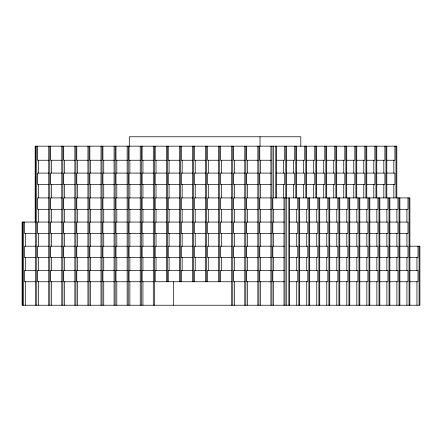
<?xml version="1.0" encoding="UTF-8"?>
<svg xmlns="http://www.w3.org/2000/svg" width="442" height="442" viewBox="0 0 442 442"><rect width="100%" height="100%" fill="white"/><g stroke="black" fill="none" stroke-linecap="round" stroke-linejoin="round"><path stroke-width="0.66" d="M49.045 160.253L37.559 160.253L37.559 146.169M62.118 160.253L50.631 160.253L50.631 146.169M75.19 160.253L63.698 160.253L63.698 146.169M88.256 160.253L76.77 160.253L76.77 146.169M101.329 160.253L89.842 160.253L89.842 146.169M114.395 160.253L102.909 160.253L102.909 146.169M127.467 160.253L115.981 160.253L115.981 146.169M140.539 160.253L129.053 160.253L129.053 146.169M153.606 160.253L142.12 160.253L142.12 146.169M166.678 160.253L155.192 160.253L155.192 146.169M179.75 160.253L168.258 160.253L168.258 146.169M192.817 160.253L181.331 160.253L181.331 146.169M205.889 160.253L194.403 160.253L194.403 146.169M218.956 160.253L207.469 160.253L207.469 146.169M232.028 160.253L220.541 160.253L220.541 146.169M245.1 160.253L233.614 160.253L233.614 146.169M258.167 160.253L246.68 160.253L246.68 146.169M271.239 160.253L259.752 160.253L259.752 146.169M276.173 160.253L284.72 160.253L284.72 146.169M286.189 160.253L294.737 160.253L294.737 146.169M296.212 160.253L304.753 160.253L304.753 146.169M306.229 160.253L314.776 160.253L314.776 146.169M316.245 160.253L324.793 160.253L324.793 146.169M326.262 160.253L334.809 160.253L334.809 146.169M336.285 160.253L344.826 160.253L344.826 146.169M346.301 160.253L354.843 160.253L354.843 146.169M356.318 160.253L364.865 160.253L364.865 146.169M366.335 160.253L374.882 160.253L374.882 146.169M376.357 160.253L384.899 160.253L384.899 146.169M386.374 160.253L394.916 160.253L394.916 146.169M49.045 173.093L37.559 173.093L37.559 184.496L49.045 184.496M62.118 173.093L50.631 173.093L50.631 184.496L62.118 184.496M75.19 173.093L63.698 173.093L63.698 184.496L75.19 184.496M88.256 173.093L76.77 173.093L76.77 184.496L88.256 184.496M101.329 173.093L89.842 173.093L89.842 184.496L101.329 184.496M114.395 173.093L102.909 173.093L102.909 184.496L114.395 184.496M127.467 173.093L115.981 173.093L115.981 184.496L127.467 184.496M140.539 173.093L129.053 173.093L129.053 184.496L140.539 184.496M153.606 173.093L142.12 173.093L142.12 184.496L153.606 184.496M166.678 173.093L155.192 173.093L155.192 184.496L166.678 184.496M179.75 173.093L168.258 173.093L168.258 184.496L179.75 184.496M192.817 173.093L181.331 173.093L181.331 184.496L192.817 184.496M205.889 173.093L194.403 173.093L194.403 184.496L205.889 184.496M218.956 173.093L207.469 173.093L207.469 184.496L218.956 184.496M232.028 173.093L220.541 173.093L220.541 184.496L232.028 184.496M245.1 173.093L233.614 173.093L233.614 184.496L245.1 184.496M258.167 173.093L246.68 173.093L246.68 184.496L258.167 184.496M271.239 173.093L259.752 173.093L259.752 184.496L271.239 184.496M276.173 173.093L284.72 173.093L284.72 184.496L276.173 184.496M286.189 173.093L294.737 173.093L294.737 184.496L286.189 184.496M296.212 173.093L304.753 173.093L304.753 184.496L296.212 184.496M306.229 173.093L314.776 173.093L314.776 184.496L306.229 184.496M316.245 173.093L324.793 173.093L324.793 184.496L316.245 184.496M326.262 173.093L334.809 173.093L334.809 184.496L326.262 184.496M336.285 173.093L344.826 173.093L344.826 184.496L336.285 184.496M346.301 173.093L354.843 173.093L354.843 184.496L346.301 184.496M356.318 173.093L364.865 173.093L364.865 184.496L356.318 184.496M366.335 173.093L374.882 173.093L374.882 184.496L366.335 184.496M376.357 173.093L384.899 173.093L384.899 184.496L376.357 184.496M386.374 173.093L394.916 173.093L394.916 184.496L386.374 184.496M49.045 197.911L37.559 197.911L37.559 209.309L49.045 209.309M62.118 197.911L50.631 197.911L50.631 209.309L62.118 209.309M75.19 197.911L63.698 197.911L63.698 209.309L75.19 209.309M88.256 197.911L76.77 197.911L76.77 209.309L88.256 209.309M101.329 197.911L89.842 197.911L89.842 209.309L101.329 209.309M114.395 197.911L102.909 197.911L102.909 209.309L114.395 209.309M127.467 197.911L115.981 197.911L115.981 209.309L127.467 209.309M140.539 197.911L129.053 197.911L129.053 209.309L140.539 209.309M153.606 197.911L142.12 197.911L142.12 209.309L153.606 209.309M166.678 197.911L155.192 197.911L155.192 209.309L166.678 209.309M179.75 197.911L168.258 197.911L168.258 209.309L179.75 209.309M192.817 197.911L181.331 197.911L181.331 209.309L192.817 209.309M205.889 197.911L194.403 197.911L194.403 209.309L205.889 209.309M218.956 197.911L207.469 197.911L207.469 209.309L218.956 209.309M232.028 197.911L220.541 197.911L220.541 209.309L232.028 209.309M245.1 197.911L233.614 197.911L233.614 209.309L245.1 209.309M258.167 197.911L246.68 197.911L246.68 209.309L258.167 209.309M271.239 197.911L259.752 197.911L259.752 209.309L271.239 209.309M284.311 209.309L272.819 209.309L272.819 197.911L409.883 197.911L409.883 305.223M289.245 209.309L297.792 209.309L297.792 197.911M299.262 209.309L307.809 209.309L307.809 197.911M309.533 209.309L317.826 209.309L317.826 197.911M319.301 209.309L327.842 209.309L327.842 197.911M329.318 209.309L337.865 209.309L337.865 197.911M339.583 209.309L347.882 209.309L347.882 197.911M349.351 209.309L357.898 209.309L357.898 197.911M359.374 209.309L367.915 209.309L367.915 197.911M369.639 209.309L377.938 209.309L377.938 197.911M379.407 209.309L387.954 209.309L387.954 197.911M389.424 209.309L397.971 209.309L397.971 197.911M399.695 209.309L407.988 209.309L407.988 197.911M36.238 222.055L22.1 222.055L22.1 305.223L419.9 305.223L419.9 246.2L409.358 246.2M49.045 222.055L37.559 222.055L37.559 233.453L49.045 233.453M62.118 222.055L50.631 222.055L50.631 233.453L62.118 233.453M75.19 222.055L63.698 222.055L63.698 233.453L75.19 233.453M88.256 222.055L76.77 222.055L76.77 233.453L88.256 233.453M101.329 222.055L89.842 222.055L89.842 233.453L101.329 233.453M114.395 222.055L102.909 222.055L102.909 233.453L114.395 233.453M127.467 222.055L115.981 222.055L115.981 233.453L127.467 233.453M140.539 222.055L129.053 222.055L129.053 233.453L140.539 233.453M153.606 222.055L142.12 222.055L142.12 233.453L153.606 233.453M166.678 222.055L155.192 222.055L155.192 233.453L166.678 233.453M179.75 222.055L168.258 222.055L168.258 233.453L179.75 233.453M192.817 222.055L181.331 222.055L181.331 233.453L192.817 233.453M205.889 222.055L194.403 222.055L194.403 233.453L205.889 233.453M218.956 222.055L207.469 222.055L207.469 233.453L218.956 233.453M232.028 222.055L220.541 222.055L220.541 233.453L232.028 233.453M245.1 222.055L233.614 222.055L233.614 233.453L245.1 233.453M258.167 222.055L246.68 222.055L246.68 233.453L258.167 233.453M271.239 222.055L259.752 222.055L259.752 233.453L271.239 233.453M284.311 222.055L272.819 222.055L272.819 233.453L284.311 233.453M289.245 222.055L297.792 222.055L297.792 233.453L289.245 233.453M299.262 222.055L307.809 222.055L307.809 233.453L299.262 233.453M309.533 222.055L317.826 222.055L317.826 233.453L309.533 233.453M319.301 222.055L327.842 222.055L327.842 233.453L319.301 233.453M329.318 222.055L337.865 222.055L337.865 233.453L329.318 233.453M339.583 222.055L347.882 222.055L347.882 233.453L339.583 233.453M349.351 222.055L357.898 222.055L357.898 233.453L349.351 233.453M359.374 222.055L367.915 222.055L367.915 233.453L359.374 233.453M369.639 222.055L377.938 222.055L377.938 233.453L369.639 233.453M379.407 222.055L387.954 222.055L387.954 233.453L379.407 233.453M389.424 222.055L397.971 222.055L397.971 233.453L389.424 233.453M399.695 222.055L407.988 222.055L407.988 233.453L399.695 233.453M35.979 233.453L24.492 233.453L24.492 222.055M35.979 246.2L24.492 246.2L24.492 257.603L35.979 257.603M49.045 246.2L37.559 246.2L37.559 257.603L49.045 257.603M62.118 246.2L50.631 246.2L50.631 257.603L62.118 257.603M75.19 246.2L63.698 246.2L63.698 257.603L75.19 257.603M88.256 246.2L76.77 246.2L76.77 257.603L88.256 257.603M101.329 246.2L89.842 246.2L89.842 257.603L101.329 257.603M114.395 246.2L102.909 246.2L102.909 257.603L114.395 257.603M127.467 246.2L115.981 246.2L115.981 257.603L127.467 257.603M140.539 246.2L129.053 246.2L129.053 257.603L140.539 257.603M153.606 246.2L142.12 246.2L142.12 257.603L153.606 257.603M166.678 246.2L155.192 246.2L155.192 257.603L166.678 257.603M179.75 246.2L168.258 246.2L168.258 257.603L179.75 257.603M192.817 246.2L181.331 246.2L181.331 257.603L192.817 257.603M205.889 246.2L194.403 246.2L194.403 257.603L205.889 257.603M218.956 246.2L207.469 246.2L207.469 257.603L218.956 257.603M232.028 246.2L220.541 246.2L220.541 257.603L232.028 257.603M245.1 246.2L233.614 246.2L233.614 257.603L245.1 257.603M258.167 246.2L246.68 246.2L246.68 257.603L258.167 257.603M271.239 246.2L259.752 246.2L259.752 257.603L271.239 257.603M284.311 246.2L272.819 246.2L272.819 257.603L284.311 257.603M289.245 246.2L297.792 246.2L297.792 257.603L289.245 257.603M299.262 246.2L307.809 246.2L307.809 257.603L299.262 257.603M309.533 246.2L317.826 246.2L317.826 257.603L309.533 257.603M319.301 246.2L327.842 246.2L327.842 257.603L319.301 257.603M329.318 246.2L337.865 246.2L337.865 257.603L329.318 257.603M339.583 246.2L347.882 246.2L347.882 257.603L339.583 257.603M349.351 246.2L357.898 246.2L357.898 257.603L349.351 257.603M359.374 246.2L367.915 246.2L367.915 257.603L359.374 257.603M369.639 246.2L377.938 246.2L377.938 257.603L369.639 257.603M379.407 246.2L387.954 246.2L387.954 257.603L379.407 257.603M389.424 246.2L397.971 246.2L397.971 257.603L389.424 257.603M399.695 246.2L407.988 246.2L407.988 257.603L399.695 257.603M409.463 257.603L418.005 257.603L418.005 246.2M35.979 270.344L24.492 270.344L24.492 281.747L35.979 281.747M49.045 270.344L37.559 270.344L37.559 281.747L49.045 281.747M62.118 270.344L50.631 270.344L50.631 281.747L62.118 281.747M75.19 270.344L63.698 270.344L63.698 281.747L75.19 281.747M88.256 270.344L76.77 270.344L76.77 281.747L88.256 281.747M101.329 270.344L89.842 270.344L89.842 281.747L101.329 281.747M114.395 270.344L102.909 270.344L102.909 281.747L114.395 281.747M127.467 270.344L115.981 270.344L115.981 281.747L127.467 281.747M140.539 270.344L129.053 270.344L129.053 281.747L140.539 281.747M153.606 270.344L142.12 270.344L142.12 281.747L153.606 281.747M166.678 270.344L155.192 270.344L155.192 281.747L231.879 281.747M179.75 270.344L168.258 270.344L168.258 281.747M192.817 270.344L181.331 270.344L181.331 281.747M205.889 270.344L194.403 270.344L194.403 281.747M218.956 270.344L207.469 270.344L207.469 281.747M232.028 270.344L220.541 270.344L220.541 281.747M245.1 270.344L233.614 270.344L233.614 281.747L245.1 281.747M258.167 270.344L246.68 270.344L246.68 281.747L258.167 281.747M271.239 270.344L259.752 270.344L259.752 281.747L271.239 281.747M284.311 270.344L272.819 270.344L272.819 281.747L284.311 281.747M289.245 270.344L297.792 270.344L297.792 281.747L289.245 281.747M299.262 270.344L307.809 270.344L307.809 281.747L299.262 281.747M309.533 270.344L317.826 270.344L317.826 281.747L309.533 281.747M319.301 270.344L327.842 270.344L327.842 281.747L319.301 281.747M329.318 270.344L337.865 270.344L337.865 281.747L329.318 281.747M339.583 270.344L347.882 270.344L347.882 281.747L339.583 281.747M349.351 270.344L357.898 270.344L357.898 281.747L349.351 281.747M359.374 270.344L367.915 270.344L367.915 281.747L359.374 281.747M369.639 270.344L377.938 270.344L377.938 281.747L369.639 281.747M379.407 270.344L387.954 270.344L387.954 281.747L379.407 281.747M389.424 270.344L397.971 270.344L397.971 281.747L389.424 281.747M399.695 270.344L407.988 270.344L407.988 281.747L399.695 281.747M409.463 270.344L418.005 270.344L418.005 281.747L409.463 281.747M419.082 246.2L419.082 305.223M416.944 257.603L416.944 270.344M416.944 281.747L416.944 305.223M409.065 197.911L409.065 305.223M406.927 209.309L406.927 222.055M406.927 233.453L406.927 246.2M406.927 257.603L406.927 270.344M406.927 281.747L406.927 305.223M399.866 197.911L399.866 305.223M399.049 197.911L399.049 305.223M396.905 209.309L396.905 222.055M396.905 233.453L396.905 246.2M396.905 257.603L396.905 270.344M396.905 281.747L396.905 305.223M396.811 197.911L396.811 146.169L35.172 146.169L35.172 222.055M395.993 146.169L395.993 197.911M393.855 160.253L393.855 173.093M393.855 184.496L393.855 197.911M389.844 197.911L389.844 305.223M389.032 197.911L389.032 305.223M386.888 209.309L386.888 222.055M386.888 233.453L386.888 246.2M386.888 257.603L386.888 270.344M386.888 281.747L386.888 305.223M386.794 146.169L386.794 197.911M385.976 146.169L385.976 197.911M383.833 160.253L383.833 173.093M383.833 184.496L383.833 197.911M379.827 197.911L379.827 305.223M379.009 197.911L379.009 305.223M376.871 209.309L376.871 222.055M376.871 233.453L376.871 246.2M376.871 257.603L376.871 270.344M376.871 281.747L376.871 305.223M376.772 146.169L376.772 197.911M375.96 146.169L375.96 197.911M373.816 160.253L373.816 173.093M373.816 184.496L373.816 197.911M369.81 197.911L369.81 305.223M368.993 197.911L368.993 305.223M366.854 209.309L366.854 222.055M366.854 233.453L366.854 246.2M366.854 257.603L366.854 270.344M366.854 281.747L366.854 305.223M366.755 146.169L366.755 197.911M365.943 146.169L365.943 197.911M363.799 160.253L363.799 173.093M363.799 184.496L363.799 197.911M359.794 197.911L359.794 305.223M358.976 197.911L358.976 305.223M356.832 209.309L356.832 222.055M356.832 233.453L356.832 246.2M356.832 257.603L356.832 270.344M356.832 281.747L356.832 305.223M356.738 146.169L356.738 197.911M355.921 146.169L355.921 197.911M353.782 160.253L353.782 173.093M353.782 184.496L353.782 197.911M349.771 197.911L349.771 305.223M348.959 197.911L348.959 305.223M346.815 209.309L346.815 222.055M346.815 233.453L346.815 246.2M346.815 257.603L346.815 270.344M346.815 281.747L346.815 305.223M346.721 146.169L346.721 197.911M345.904 146.169L345.904 197.911M343.76 160.253L343.76 173.093M343.76 184.496L343.76 197.911M339.754 197.911L339.754 305.223M338.937 197.911L338.937 305.223M336.798 209.309L336.798 222.055M336.798 233.453L336.798 246.2M336.798 257.603L336.798 270.344M336.798 281.747L336.798 305.223M336.705 146.169L336.705 197.911M335.887 146.169L335.887 197.911M333.743 160.253L333.743 173.093M333.743 184.496L333.743 197.911M329.738 197.911L329.738 305.223M328.92 197.911L328.92 305.223M326.782 209.309L326.782 222.055M326.782 233.453L326.782 246.2M326.782 257.603L326.782 270.344M326.782 281.747L326.782 305.223M326.682 146.169L326.682 197.911M325.87 146.169L325.87 197.911M323.726 160.253L323.726 173.093M323.726 184.496L323.726 197.911M319.721 197.911L319.721 305.223M318.903 197.911L318.903 305.223M316.759 209.309L316.759 222.055M316.759 233.453L316.759 246.2M316.759 257.603L316.759 270.344M316.759 281.747L316.759 305.223M316.665 146.169L316.665 197.911M315.848 146.169L315.848 197.911M313.709 160.253L313.709 173.093M313.709 184.496L313.709 197.911M309.698 197.911L309.698 305.223M308.886 197.911L308.886 305.223M306.742 209.309L306.742 222.055M306.742 233.453L306.742 246.2M306.742 257.603L306.742 270.344M306.742 281.747L306.742 305.223M306.649 146.169L306.649 197.911M305.831 146.169L305.831 197.911M303.693 160.253L303.693 173.093M303.693 184.496L303.693 197.911M300.809 146.169L300.809 136.777L129.274 136.777L129.274 146.169M299.682 197.911L299.682 305.223M298.869 197.911L298.869 305.223M296.726 209.309L296.726 222.055M296.726 233.453L296.726 246.2M296.726 257.603L296.726 270.344M296.726 281.747L296.726 305.223M296.632 146.169L296.632 197.911M295.814 146.169L295.814 197.911M293.67 160.253L293.67 173.093M293.67 184.496L293.67 197.911M289.665 197.911L289.665 305.223M288.847 197.911L288.847 305.223M286.709 197.911L286.709 305.223M286.609 146.169L286.609 197.911M285.797 146.169L285.797 197.911M285.068 197.911L285.068 305.223M284.002 197.911L284.002 305.223M283.654 160.253L283.654 173.093M283.654 184.496L283.654 197.911M276.593 146.169L276.593 197.911M275.775 146.169L275.775 197.911M273.637 146.169L273.637 197.911M273.637 209.309L273.637 222.055M273.637 233.453L273.637 246.2M273.637 257.603L273.637 270.344M273.637 281.747L273.637 305.223M271.996 146.169L271.996 305.223M270.929 146.169L270.929 305.223M260.565 160.253L260.565 173.093M260.565 184.496L260.565 197.911M260.565 209.309L260.565 222.055M260.565 233.453L260.565 246.2M260.565 257.603L260.565 270.344M260.565 281.747L260.565 305.223M260.012 136.777L260.012 146.169M258.924 146.169L258.924 305.223M257.863 146.169L257.863 305.223M247.498 160.253L247.498 173.093M247.498 184.496L247.498 197.911M247.498 209.309L247.498 222.055M247.498 233.453L247.498 246.2M247.498 257.603L247.498 270.344M247.498 281.747L247.498 305.223M245.857 146.169L245.857 305.223M244.791 146.169L244.791 305.223M234.426 160.253L234.426 173.093M234.426 184.496L234.426 197.911M234.426 209.309L234.426 222.055M234.426 233.453L234.426 246.2M234.426 257.603L234.426 270.344M234.426 281.747L234.426 305.223M232.785 146.169L232.785 305.223M231.718 146.169L231.718 305.223M221.359 160.253L221.359 173.093M221.359 184.496L221.359 197.911M221.359 209.309L221.359 222.055M221.359 233.453L221.359 246.2M221.359 257.603L221.359 270.344M219.718 146.169L219.718 281.747M218.652 146.169L218.652 281.747M208.287 160.253L208.287 173.093M208.287 184.496L208.287 197.911M208.287 209.309L208.287 222.055M208.287 233.453L208.287 246.2M208.287 257.603L208.287 270.344M206.646 146.169L206.646 281.747M205.58 146.169L205.58 281.747M195.215 160.253L195.215 173.093M195.215 184.496L195.215 197.911M195.215 209.309L195.215 222.055M195.215 233.453L195.215 246.2M195.215 257.603L195.215 270.344M193.574 146.169L193.574 281.747M192.513 146.169L192.513 281.747M182.148 160.253L182.148 173.093M182.148 184.496L182.148 197.911M182.148 209.309L182.148 222.055M182.148 233.453L182.148 246.2M182.148 257.603L182.148 270.344M180.507 146.169L180.507 281.747M179.441 146.169L179.441 281.747M173.54 281.747L173.54 305.223M169.076 160.253L169.076 173.093M169.076 184.496L169.076 197.911M169.076 209.309L169.076 222.055M169.076 233.453L169.076 246.2M169.076 257.603L169.076 270.344M167.435 146.169L167.435 281.747M166.369 146.169L166.369 281.747M156.009 160.253L156.009 173.093M156.009 184.496L156.009 197.911M156.009 209.309L156.009 222.055M156.009 233.453L156.009 246.2M156.009 257.603L156.009 270.344M154.363 146.169L154.363 305.223M153.302 146.169L153.302 305.223M142.937 160.253L142.937 173.093M142.937 184.496L142.937 197.911M142.937 209.309L142.937 222.055M142.937 233.453L142.937 246.2M142.937 257.603L142.937 270.344M142.937 281.747L142.937 305.223M141.296 146.169L141.296 305.223M140.23 146.169L140.23 305.223M129.865 160.253L129.865 173.093M129.865 184.496L129.865 197.911M129.865 209.309L129.865 222.055M129.865 233.453L129.865 246.2M129.865 257.603L129.865 270.344M129.865 281.747L129.865 305.223M128.224 146.169L128.224 305.223M127.158 146.169L127.158 305.223M116.799 160.253L116.799 173.093M116.799 184.496L116.799 197.911M116.799 209.309L116.799 222.055M116.799 233.453L116.799 246.2M116.799 257.603L116.799 270.344M116.799 281.747L116.799 305.223M115.158 146.169L115.158 305.223M114.091 146.169L114.091 305.223M103.726 160.253L103.726 173.093M103.726 184.496L103.726 197.911M103.726 209.309L103.726 222.055M103.726 233.453L103.726 246.2M103.726 257.603L103.726 270.344M103.726 281.747L103.726 305.223M102.085 146.169L102.085 305.223M101.019 146.169L101.019 305.223M90.654 160.253L90.654 173.093M90.654 184.496L90.654 197.911M90.654 209.309L90.654 222.055M90.654 233.453L90.654 246.2M90.654 257.603L90.654 270.344M90.654 281.747L90.654 305.223M89.013 146.169L89.013 305.223M87.952 146.169L87.952 305.223M77.588 160.253L77.588 173.093M77.588 184.496L77.588 197.911M77.588 209.309L77.588 222.055M77.588 233.453L77.588 246.2M77.588 257.603L77.588 270.344M77.588 281.747L77.588 305.223M75.947 146.169L75.947 305.223M74.88 146.169L74.88 305.223M64.515 160.253L64.515 173.093M64.515 184.496L64.515 197.911M64.515 209.309L64.515 222.055M64.515 233.453L64.515 246.2M64.515 257.603L64.515 270.344M64.515 281.747L64.515 305.223M62.874 146.169L62.874 305.223M61.808 146.169L61.808 305.223M51.449 160.253L51.449 173.093M51.449 184.496L51.449 197.911M51.449 209.309L51.449 222.055M51.449 233.453L51.449 246.2M51.449 257.603L51.449 270.344M51.449 281.747L51.449 305.223M49.802 146.169L49.802 305.223M48.742 146.169L48.742 305.223M38.377 160.253L38.377 173.093M38.377 184.496L38.377 197.911M38.377 209.309L38.377 222.055M38.377 233.453L38.377 246.2M38.377 257.603L38.377 270.344M38.377 281.747L38.377 305.223M36.736 146.169L36.736 305.223M35.669 146.169L35.669 305.223M25.304 233.453L25.304 246.2M25.304 257.603L25.304 270.344M25.304 281.747L25.304 305.223M23.664 222.055L23.664 305.223M22.597 222.055L22.597 305.223"/></g></svg>
